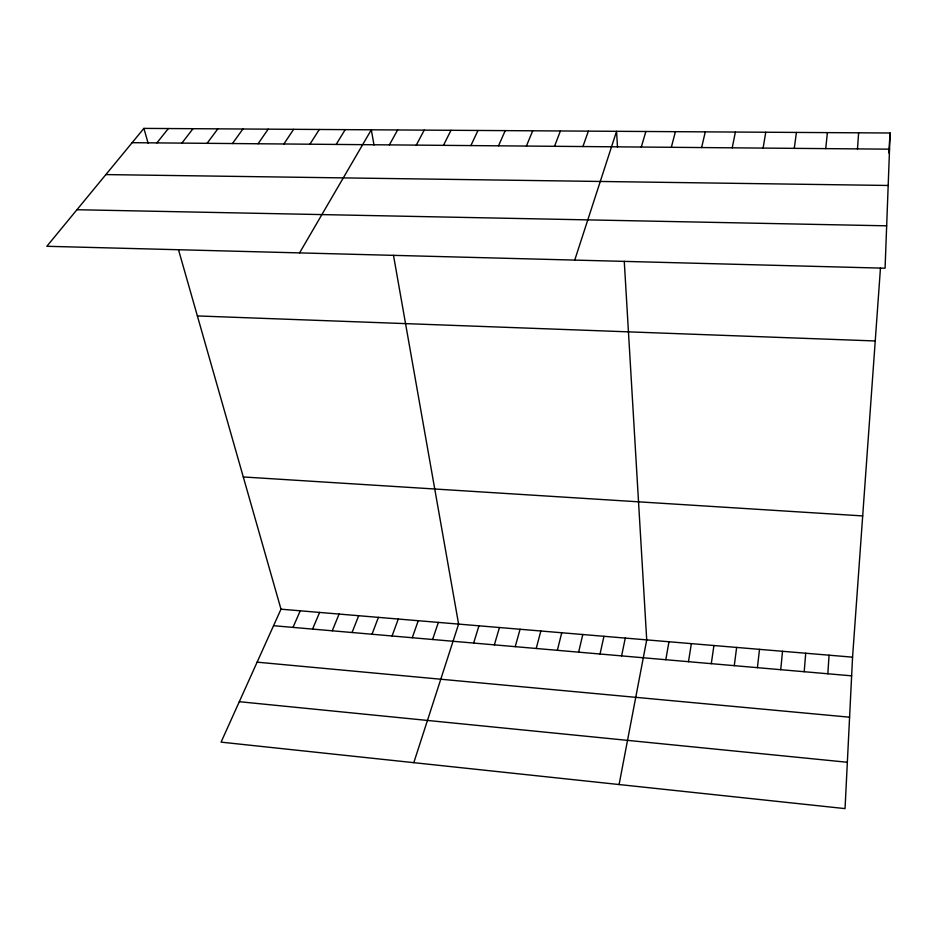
<?xml version="1.0" encoding="UTF-8"?>
<svg xmlns="http://www.w3.org/2000/svg" width="937" height="937" viewBox="0 0 937 937"><rect width="100%" height="100%" fill="white"/><g stroke="black" fill="none" stroke-linecap="round" stroke-linejoin="round"><path stroke-width="1.41" d="M890.15 133.007L885.078 268.205L46.85 246.29L143.9 128.392L890.15 133.007L888.721 152.942M880.464 268.029L852.565 657.165L845.045 808.608L221.073 742.139L280.995 609.191L178.487 249.687M827.839 673.773L829.058 655.186M857.484 148.901L858.62 132.82M804.204 671.724L805.715 653.23M780.732 669.686L782.524 651.285M825.731 148.632L827.383 132.621M757.424 667.659L759.497 649.353M734.28 665.657L736.634 647.432M794.271 148.362L796.427 132.433M711.3 663.665L713.924 645.523M688.484 661.686L691.365 643.625M763.105 148.093L765.763 132.246M665.809 659.718L668.971 641.751M619.088 784.538L646.717 639.877L624.265 261.329M732.23 147.823L735.381 132.058M621.606 655.888L625.272 638.085M600.043 654.014L603.955 636.293M701.637 147.566L705.268 131.871M578.633 652.152L582.791 634.513M557.351 650.313L561.755 632.744M671.325 147.308L675.425 131.684M536.222 648.474L540.848 630.999M515.221 646.659L520.094 629.254M494.361 644.855L499.456 627.521M641.295 147.05L645.862 131.496M473.642 643.051L478.959 625.799M413.803 762.671L458.603 624.089L393.481 255.297M574.744 260.088L616.558 131.321L617.495 147.168M432.589 639.491L438.364 622.391M412.257 637.734L418.253 620.704M582.908 146.547L588.366 131.145M392.064 635.977L398.272 619.029M372.001 634.244L378.419 617.366M554.528 146.301L560.408 130.969M352.054 632.51L358.695 615.703M332.248 630.788L339.089 614.063M526.395 146.067L532.708 130.805M312.56 629.09L319.599 612.423M293 627.392L300.238 610.795M498.519 145.821L505.23 130.63M470.878 145.586L477.987 130.466M443.47 145.352L450.99 130.302M416.297 145.118L424.203 130.126M389.37 144.895L397.651 129.962M299.571 252.896L371.321 129.798L374.015 145.071M336.172 144.439L345.203 129.646M309.913 144.216L319.318 129.482M283.876 143.982L293.632 129.318M258.062 143.771L268.158 129.165M232.458 143.548L242.906 129.013M207.065 143.326L217.841 128.849M181.883 143.115L192.999 128.697M156.901 142.904L168.344 128.545M132.129 142.682L889.541 149.17M105.881 174.587L888.182 185.467M76.951 209.724L886.671 225.817M197.379 315.933L875.24 340.963M243.292 476.956L862.696 515.924M280.995 609.191L852.565 657.165M273.557 625.705L851.639 675.835M257.125 662.166L849.59 717.192M239.298 701.696L847.353 762.261M143.9 128.392L148.093 143.127"/></g></svg>
